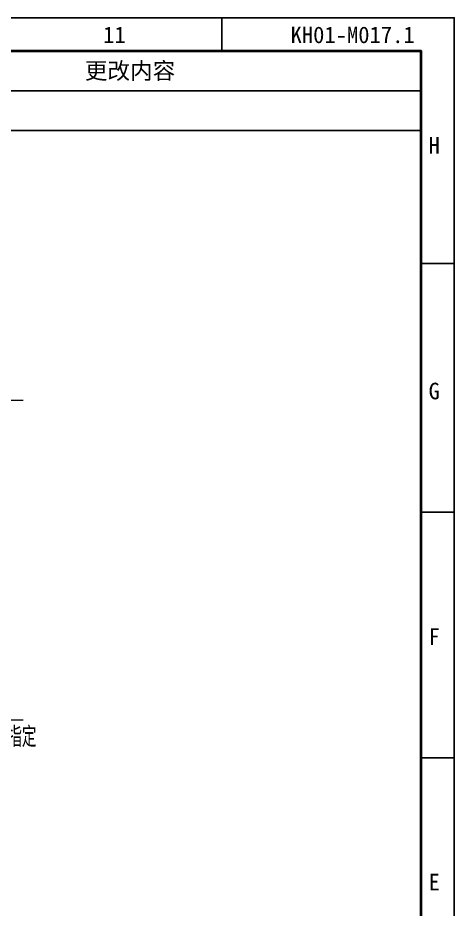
# Model space of a CAD drawing. Header units: millimetres. Extents: x 0 to 87554, y -20854 to 20404.
# Drawn here: x 83235 to 87554, y 10685 to 19505 of the extents above; entities that cross this region are included whole.
import ezdxf
from ezdxf.enums import TextEntityAlignment as Align

# ---------------------------------------------------------------- set-up
doc = ezdxf.new("R2010")
doc.units = ezdxf.units.MM
doc.layers.get('0').update_dxf_attribs({"lineweight": 15})
doc.layers.add('FORM', color=7, linetype='Continuous')
doc.styles.add('GB', font='gbenor.shx', dxfattribs={"bigfont": 'gbcbig.shx'})
doc.styles.add('KEHUA', font='STFANGSO.TTF')
doc.styles.get("Standard").update_dxf_attribs({"font": 'isocp.shx', "width": 0.707, "bigfont": 'hztxt.shx'})
doc.dimstyles.new('ZGS', dxfattribs={"dimtxt": 25, "dimasz": 10, "dimexe": 5, "dimexo": 3, "dimgap": 5, "dimtad": 1, "dimtoh": 1, "dimdec": 0, "dimtxsty": 'Standard', "dimcen": 10, "dimclrd": 95, "dimclre": 95, "dimclrt": 95, "dimadec": 0, "dimazin": 0, "dimtfac": 1, "dimtdec": 0, "dimtmove": 0, "dimatfit": 3, "dimfxl": 1, "dimlwd": 13, "dimlwe": 13, "dimarcsym": 0})

# ---------------------------------------------------------------- blocks, each defined once
blk = doc.blocks.new('KH01-M017S')
at = {"layer": 'FORM', "color": 4}
for p, q in [((385, 297), (385, 292)), ((420, 260), (415, 260)), ((420, 222.5), (415, 222.5)), ((420, 185.5), (415, 185.5))]:
    blk.add_line(p, q, dxfattribs=at)
at = {"layer": 'FORM', "color": 8}
for p, q in [((415, 286), (315, 286)), ((415, 280), (315, 280))]:
    blk.add_line(p, q, dxfattribs=at)
at = {"layer": 'FORM', "color": 6}
blk.add_lwpolyline([(0, 297), (420, 297), (420, 0), (0, 0)], close=True, dxfattribs=at)
at = {"layer": 'FORM', "color": 8, "lineweight": 40}
blk.add_lwpolyline([(5, 5), (415, 5), (415, 292), (5, 292)], close=True, dxfattribs=at)
at = {"layer": 'FORM', "color": 4, "style": 'KEHUA'}
for s, p in [('11', (367.09, 293.19)), ('KH01-M017.1', (395.34, 293.19)), ('H', (416.14, 276.52)), ('G', (416.14, 239.52)), ('F', (416.14, 202.52)), ('E', (416.14, 165.52))]:
    blk.add_text(s, height=2.5, dxfattribs=at).set_placement(p)
at = {"layer": 'FORM', "color": 8, "style": 'KEHUA'}
blk.add_text('更改内容', height=2.5, dxfattribs=at).set_placement((364.33, 287.78))
blk.add_attdef('公司名称', text='', height=2.5, dxfattribs=at).set_placement((284.94, 43.94), align=Align.MIDDLE_LEFT)
at = {"layer": 'FORM', "color": 4, "style": 'KEHUA'}
for tag, p in [('设计者', (369.07, 43.93)), ('工程名称', (299.91, 37.59)), ('审核者', (369.07, 37.93)), ('标准化', (369.07, 31.93)), ('批准者', (369.07, 25.93))]:
    blk.add_attdef(tag, text='', height=2.5, dxfattribs=at).set_placement(p, align=Align.MIDDLE_LEFT)
for tag, p in [('图纸名称', (299.91, 30.82)), ('产品型号', (299.91, 24.82)), ('版本', (299.91, 18.64)), ('页码', (299.91, 12.64))]:
    blk.add_attdef(tag, p, '', height=2.5, dxfattribs=at)

msp = doc.modelspace()

# ---------------------------------------------------------------- block references
at = {"xscale": 65.67391285754275, "yscale": 65.67391285754275, "zscale": 65.67391285754275}
msp.add_blockref('KH01-M017S', (59970.924, 0), dxfattribs=at)

# ---------------------------------------------------------------- texts
at = {"color": 34, "lineweight": 15, "insert": (82123.305, 12288.24), "char_height": 200, "width": 2067.61854, "attachment_point": 7, "style": 'GB'}
msp.add_mtext('大小、位置用户指定', dxfattribs=at)

# ---------------------------------------------------------------- leaders
at = {"color": 4, "lineweight": 13}
for points in [[(81620.585, 14777.476), (82249.075, 15721.161), (83286.428, 15721.161)], [(81620.585, 13498.68), (82249.075, 12559.757), (83286.428, 12559.757)]]:
    msp.add_leader(points, dimstyle='ZGS', override={"dimasz": 100, "dimgap": 5, "dimtad": 0, "dimfxl": 30}, dxfattribs=at)

doc.saveas('drawing.dxf')
